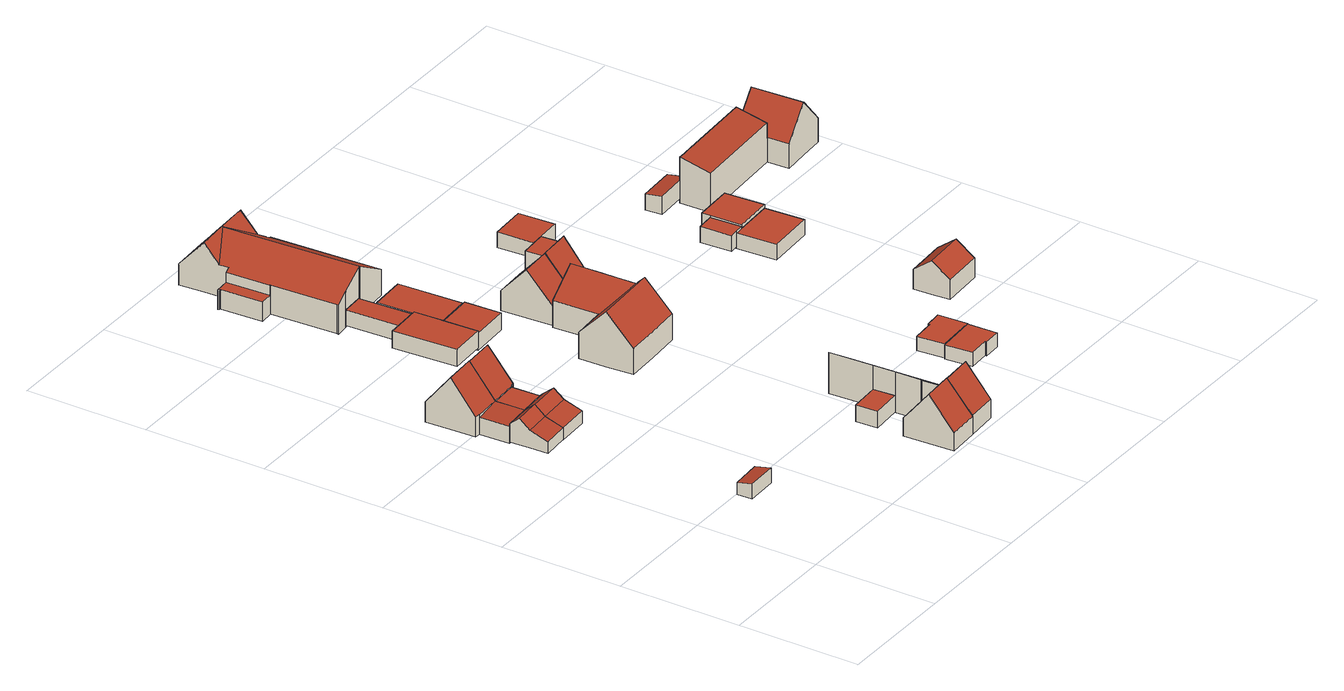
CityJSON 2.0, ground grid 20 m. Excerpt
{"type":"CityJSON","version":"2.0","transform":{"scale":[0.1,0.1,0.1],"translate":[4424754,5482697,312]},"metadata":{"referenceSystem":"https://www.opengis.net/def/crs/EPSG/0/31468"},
"CityObjects":{
"building1":{"type":"Building","attributes":{"StandLK":"2013-10-25","Gemeindeschluessel":"09563000","HoeheGrund":"313.320","HoeheDach":"315.817","NiedrigsteTraufeDesGebaeudes":"315.288","Methode":"1000","function":"1002","roofType":"2100","measuredHeight":2.5},"address":[{"country":"Germany","thoroughfareName":"Zoppoter Straße 30"}],"geometry":[{"type":"Solid","lod":"2","boundaries":[[[[0,1,2,3]],[[0,4,5,1]],[[1,5,6,2]],[[5,4,7,6]],[[4,0,3,7]],[[7,3,2,6]]]],"semantics":{"surfaces":[{"type":"WallSurface"},{"type":"RoofSurface","Flaeche":"13.427","Dachneigung":"78.429","Dachorientierung":"356.882","Z_MAX":"2.496","Z_MAX_ASL":"315.817","Z_MIN":"1.968","Z_MIN_ASL":"315.288"},{"type":"GroundSurface"}],"values":[[0,1,0,0,0,2]]}}]},
"building2":{"type":"Building","attributes":{"StandLK":"2013-10-25","Gemeindeschluessel":"09563000","HoeheGrund":"314.410","HoeheDach":"318.830","NiedrigsteTraufeDesGebaeudes":"316.346","Methode":"2000","function":"1002","roofType":"3100","measuredHeight":4.42},"address":[{"country":"Germany","thoroughfareName":"Hardstraße 123"}],"geometry":[{"type":"Solid","lod":"2","boundaries":[[[[8,9,10,11]],[[12,13,14,15]],[[13,16,17,14]],[[12,15,18,19]],[[16,9,8,17]],[[12,19,20,21,10,9,16,13]],[[22,18,15,14,17,8,11,23]],[[22,23,11,10,21,20,19,18]]]],"semantics":{"surfaces":[{"type":"WallSurface"},{"type":"RoofSurface","Flaeche":"14.072","Dachneigung":"72.415","Dachorientierung":"176.125","Z_MAX":"2.900","Z_MAX_ASL":"317.310","Z_MIN":"1.935","Z_MIN_ASL":"316.346"},{"type":"RoofSurface","Flaeche":"9.953","Dachneigung":"47.492","Dachorientierung":"176.126","Z_MAX":"4.420","Z_MAX_ASL":"318.830","Z_MIN":"2.900","Z_MIN_ASL":"317.310"},{"type":"RoofSurface","Flaeche":"9.676","Dachneigung":"47.490","Dachorientierung":"356.126","Z_MAX":"4.420","Z_MAX_ASL":"318.830","Z_MIN":"2.946","Z_MIN_ASL":"317.356"},{"type":"GroundSurface"}],"values":[[0,1,2,0,3,0,0,4]]}}]},
"building3":{"type":"Building","attributes":{"StandLK":"2013-10-25","Gemeindeschluessel":"09563000","HoeheGrund":"314.230","HoeheDach":"322.766","NiedrigsteTraufeDesGebaeudes":"316.960","Methode":"2000","function":"1001","roofType":"3100","measuredHeight":8.54},"address":[{"country":"Germany","thoroughfareName":"Hardstraße 123"}],"geometry":[{"type":"Solid","lod":"2","boundaries":[[[[24,25,26,27,28,29]],[[9,30,31,32,33]],[[9,33,34,35]],[[36,37,31,38,26,25]],[[36,25,24,39]],[[30,9,35,40]],[[37,32,31]],[[30,40,41,42,43,44,38,31]],[[34,33,32,37,36,39,45]],[[27,44,43,28]],[[38,44,27,26]],[[45,39,24,29,28,43,42,41,40,35,34]]]],"semantics":{"surfaces":[{"type":"WallSurface"},{"type":"RoofSurface","Flaeche":"21.899","Dachneigung":"84.932","Dachorientierung":"266.853","Z_MAX":"3.125","Z_MAX_ASL":"317.355","Z_MIN":"2.730","Z_MIN_ASL":"316.960"},{"type":"RoofSurface","Flaeche":"35.638","Dachneigung":"38.166","Dachorientierung":"176.723","Z_MAX":"8.536","Z_MAX_ASL":"322.766","Z_MIN":"3.163","Z_MIN_ASL":"317.393"},{"type":"RoofSurface","Flaeche":"35.396","Dachneigung":"38.166","Dachorientierung":"356.723","Z_MAX":"8.536","Z_MAX_ASL":"322.766","Z_MIN":"3.227","Z_MIN_ASL":"317.457"},{"type":"GroundSurface"}],"values":[[0,1,0,2,0,0,0,0,0,0,3,4]]}}]},
"building4":{"type":"Building","attributes":{"StandLK":"2013-10-25","Gemeindeschluessel":"09563000","HoeheGrund":"314.340","HoeheDach":"318.749","NiedrigsteTraufeDesGebaeudes":"316.306","Methode":"2000","function":"1002","roofType":"3100","measuredHeight":4.41},"address":[{"country":"Germany","thoroughfareName":"Hardstraße 121"}],"geometry":[{"type":"Solid","lod":"2","boundaries":[[[[46,47,13,12]],[[48,49,50,51,52,9]],[[46,12,53,54]],[[55,53,12,13,48,9,56,57]],[[46,54,58,59,60,50,49,47]],[[51,50,60,61]],[[52,51,61,62]],[[47,49,48,13]],[[9,52,62,56]],[[55,57,56,62,61,60,59,58,54,53]]]],"semantics":{"surfaces":[{"type":"RoofSurface","Flaeche":"17.102","Dachneigung":"72.293","Dachorientierung":"176.708","Z_MAX":"2.930","Z_MAX_ASL":"317.270","Z_MIN":"1.966","Z_MIN_ASL":"316.306"},{"type":"RoofSurface","Flaeche":"11.821","Dachneigung":"49.309","Dachorientierung":"356.708","Z_MAX":"4.409","Z_MAX_ASL":"318.749","Z_MIN":"2.972","Z_MIN_ASL":"317.312"},{"type":"WallSurface"},{"type":"RoofSurface","Flaeche":"12.201","Dachneigung":"49.249","Dachorientierung":"176.708","Z_MAX":"4.409","Z_MAX_ASL":"318.749","Z_MIN":"2.930","Z_MIN_ASL":"317.270"},{"type":"GroundSurface"}],"values":[[0,1,2,2,2,2,2,3,2,4]]}}]},
"building5":{"type":"Building","attributes":{"StandLK":"2013-10-25","Gemeindeschluessel":"09563000","HoeheGrund":"314.520","HoeheDach":"322.748","NiedrigsteTraufeDesGebaeudes":"317.181","Methode":"2000","function":"1001","roofType":"3100","measuredHeight":8.23},"address":[{"country":"Germany","thoroughfareName":"Hardstraße 121"}],"geometry":[{"type":"Solid","lod":"2","boundaries":[[[[63,64,65,66,67,68]],[[69,70,68,67,71,31]],[[72,73,74,75,31,71,44,76,77]],[[67,66,44,71]],[[78,79,80,81,70,69]],[[44,66,65,76]],[[79,78,75,74]],[[79,74,73,80]],[[69,31,75,78]],[[68,70,81,63]],[[80,73,72,77,76,65,64,63,81]]]],"semantics":{"surfaces":[{"type":"WallSurface"},{"type":"RoofSurface","Flaeche":"36.016","Dachneigung":"38.436","Dachorientierung":"176.302","Z_MAX":"8.228","Z_MAX_ASL":"322.748","Z_MIN":"2.904","Z_MIN_ASL":"317.424"},{"type":"RoofSurface","Flaeche":"35.478","Dachneigung":"38.436","Dachorientierung":"356.302","Z_MAX":"8.228","Z_MAX_ASL":"322.748","Z_MIN":"2.967","Z_MIN_ASL":"317.487"},{"type":"RoofSurface","Flaeche":"23.258","Dachneigung":"90.000","Dachorientierung":"-1.000","Z_MAX":"2.661","Z_MAX_ASL":"317.181","Z_MIN":"2.661","Z_MIN_ASL":"317.181"},{"type":"GroundSurface"}],"values":[[0,1,0,2,0,0,3,0,0,0,4]]}}]},
"building6":{"type":"Building","attributes":{"StandLK":"2013-10-25","Gemeindeschluessel":"09563000","HoeheGrund":"312.460","HoeheDach":"320.649","NiedrigsteTraufeDesGebaeudes":"315.536","Methode":"1000","function":"1001","roofType":"3100","measuredHeight":8.19},"address":[{"country":"Germany","thoroughfareName":"Zoppoter Straße 24"}],"geometry":[{"type":"Solid","lod":"2","boundaries":[[[[82,83,84,85,86,87]],[[85,88,89,86]],[[90,91,92,93,94,95]],[[95,94,84,83]],[[95,83,82,90]],[[88,93,92,89]],[[94,93,88,85,84]],[[87,86,89,92,91,90,82]]]],"semantics":{"surfaces":[{"type":"WallSurface"},{"type":"RoofSurface","Flaeche":"34.514","Dachneigung":"39.063","Dachorientierung":"176.832","Z_MAX":"8.189","Z_MAX_ASL":"320.649","Z_MIN":"3.083","Z_MIN_ASL":"315.543"},{"type":"RoofSurface","Flaeche":"34.513","Dachneigung":"39.063","Dachorientierung":"356.832","Z_MAX":"8.189","Z_MAX_ASL":"320.649","Z_MIN":"3.076","Z_MIN_ASL":"315.536"},{"type":"GroundSurface"}],"values":[[0,0,0,1,0,0,2,3]]}}]},
"building7":{"type":"Building","attributes":{"StandLK":"2013-10-25","Gemeindeschluessel":"09563000","HoeheGrund":"314.410","HoeheDach":"317.209","NiedrigsteTraufeDesGebaeudes":"317.209","Methode":"1000","function":"1002","roofType":"1000","measuredHeight":2.8},"address":[{"country":"Germany","thoroughfareName":"Hardstraße 119"}],"geometry":[{"type":"Solid","lod":"2","boundaries":[[[[96,97,98,99]],[[100,101,102,103,98,97]],[[104,105,106,107]],[[105,96,99,106]],[[105,104,108,101,100,97,96]],[[108,104,107,109]],[[101,108,109,102]],[[103,102,109,107,106,99,98]]]],"semantics":{"surfaces":[{"type":"WallSurface"},{"type":"RoofSurface","Flaeche":"63.758","Dachneigung":"90.000","Dachorientierung":"-1.000","Z_MAX":"2.799","Z_MAX_ASL":"317.209","Z_MIN":"2.799","Z_MIN_ASL":"317.209"},{"type":"GroundSurface"}],"values":[[0,0,0,0,1,0,0,2]]}}]},
"building8":{"type":"Building","attributes":{"StandLK":"2013-10-25","Gemeindeschluessel":"09563000","HoeheGrund":"312.620","HoeheDach":"315.330","NiedrigsteTraufeDesGebaeudes":"315.330","Methode":"1000","function":"1002","roofType":"1000","measuredHeight":2.71},"address":[{"country":"Germany","thoroughfareName":"Zoppoter Straße 24"}],"geometry":[{"type":"Solid","lod":"2","boundaries":[[[[110,111,112,113]],[[111,110,114,115]],[[112,111,115,116]],[[110,113,117,114]],[[113,112,116,117]],[[115,114,117,116]]]],"semantics":{"surfaces":[{"type":"RoofSurface","Flaeche":"17.744","Dachneigung":"90.000","Dachorientierung":"-1.000","Z_MAX":"2.710","Z_MAX_ASL":"315.330","Z_MIN":"2.710","Z_MIN_ASL":"315.330"},{"type":"WallSurface"},{"type":"GroundSurface"}],"values":[[0,1,1,1,1,2]]}}]},
"building9":{"type":"Building","attributes":{"StandLK":"2013-10-25","Gemeindeschluessel":"09563000","HoeheGrund":"314.410","HoeheDach":"316.994","NiedrigsteTraufeDesGebaeudes":"316.994","Methode":"1000","function":"1610","roofType":"1000","measuredHeight":2.58},"address":[{"country":"Germany","thoroughfareName":"Fürth"}],"geometry":[{"type":"Solid","lod":"2","boundaries":[[[[102,118,119,120]],[[119,118,121,122]],[[102,120,123,103]],[[120,119,122,123]],[[123,122,121,103]],[[121,118,102,103]]]],"semantics":{"surfaces":[{"type":"WallSurface"},{"type":"RoofSurface","Flaeche":"32.839","Dachneigung":"90.000","Dachorientierung":"-1.000","Z_MAX":"2.584","Z_MAX_ASL":"316.994","Z_MIN":"2.584","Z_MIN_ASL":"316.994"},{"type":"GroundSurface"}],"values":[[0,0,0,1,0,2]]}}]},
"building10":{"type":"Building","attributes":{"StandLK":"2013-10-25","Gemeindeschluessel":"09563000","HoeheGrund":"314.150","HoeheDach":"322.170","NiedrigsteTraufeDesGebaeudes":"317.260","Methode":"2000","function":"1001","roofType":"2100","measuredHeight":8.02},"address":[{"country":"Germany","thoroughfareName":"Hardstraße 119a,119"}],"geometry":[{"type":"Solid","lod":"2","boundaries":[[[[124,125,126,127,128,129,130,131,132,133,134,135,136]],[[137,138,139,140]],[[130,129,141,142,143,144,145,146,147,148,131]],[[149,150,151,152,138,137]],[[125,124,153,154]],[[150,149,155,156]],[[157,158,159,160,134,133,132,161,162,163,164,165]],[[166,146,145,167]],[[131,148,161,132]],[[128,127,168,169]],[[127,126,170,168]],[[161,148,147,146,166,163,162]],[[129,128,169,141]],[[171,153,124,136,151,150,156]],[[136,135,152,151]],[[126,125,154,170]],[[163,166,167,164]],[[149,137,140,155]],[[152,135,134,160,172,139,138]],[[168,170,154,153,171,156,155,140,139,172,160,159,158,157,165,164,167,145,144,143,142,141,169]]]],"semantics":{"surfaces":[{"type":"RoofSurface","Flaeche":"143.388","Dachneigung":"61.784","Dachorientierung":"266.674","Z_MAX":"7.993","Z_MAX_ASL":"322.143","Z_MIN":"4.710","Z_MIN_ASL":"318.860"},{"type":"WallSurface"},{"type":"RoofSurface","Flaeche":"15.301","Dachneigung":"90.000","Dachorientierung":"-1.000","Z_MAX":"3.110","Z_MAX_ASL":"317.260","Z_MIN":"3.110","Z_MIN_ASL":"317.260"},{"type":"RoofSurface","Flaeche":"10.252","Dachneigung":"40.964","Dachorientierung":"176.666","Z_MAX":"8.020","Z_MAX_ASL":"322.170","Z_MIN":"5.138","Z_MIN_ASL":"319.288"},{"type":"RoofSurface","Flaeche":"32.848","Dachneigung":"40.963","Dachorientierung":"356.666","Z_MAX":"8.020","Z_MAX_ASL":"322.170","Z_MIN":"3.361","Z_MIN_ASL":"317.511"},{"type":"GroundSurface"}],"values":[[0,1,1,2,1,1,1,1,3,1,1,4,1,1,1,1,1,1,1,5]]}}]},
"building11":{"type":"Building","attributes":{"StandLK":"2013-10-25","Gemeindeschluessel":"09563000","HoeheGrund":"314.030","HoeheDach":"316.820","NiedrigsteTraufeDesGebaeudes":"316.820","Methode":"1000","function":"1002","roofType":"1000","measuredHeight":2.79},"address":[{"country":"Germany","thoroughfareName":"Hardstraße 115"}],"geometry":[{"type":"Solid","lod":"2","boundaries":[[[[173,174,175,176]],[[177,173,176,178]],[[174,179,180,175]],[[177,181,179,174,173]],[[179,181,182,180]],[[181,177,178,182]],[[180,182,178,176,175]]]],"semantics":{"surfaces":[{"type":"WallSurface"},{"type":"RoofSurface","Flaeche":"39.058","Dachneigung":"90.000","Dachorientierung":"-1.000","Z_MAX":"2.790","Z_MAX_ASL":"316.820","Z_MIN":"2.790","Z_MIN_ASL":"316.820"},{"type":"GroundSurface"}],"values":[[0,0,0,1,0,0,2]]}}]},
"building12":{"type":"Building","attributes":{"StandLK":"2013-10-25","Gemeindeschluessel":"09563000","HoeheGrund":"312.530","HoeheDach":"320.560","NiedrigsteTraufeDesGebaeudes":"315.543","Methode":"2000","function":"1001","roofType":"2100","measuredHeight":8.03},"address":[{"country":"Germany","thoroughfareName":"Zoppoter Straße 22"}],"geometry":[{"type":"Solid","lod":"2","boundaries":[[[[183,184,185,186]],[[184,187,188,185]],[[189,190,191,188,187,192,193,194]],[[195,196,197,198]],[[195,199,200,201,192,187,184,183,202,196]],[[196,202,203,197]],[[200,199,89,92]],[[194,193,204,205]],[[202,183,186,203]],[[194,205,90,189]],[[193,192,201,204]],[[206,90,205,204,201,200,92,207]],[[199,195,198,89]],[[206,207,92,89,198,197,203,186,185,188,191,190,189,90]]]],"semantics":{"surfaces":[{"type":"WallSurface"},{"type":"RoofSurface","Flaeche":"103.533","Dachneigung":"56.499","Dachorientierung":"86.759","Z_MAX":"6.648","Z_MAX_ASL":"319.178","Z_MIN":"3.013","Z_MIN_ASL":"315.543"},{"type":"RoofSurface","Flaeche":"34.128","Dachneigung":"39.555","Dachorientierung":"176.844","Z_MAX":"8.030","Z_MAX_ASL":"320.560","Z_MIN":"3.041","Z_MIN_ASL":"315.571"},{"type":"RoofSurface","Flaeche":"22.382","Dachneigung":"39.555","Dachorientierung":"356.844","Z_MAX":"8.030","Z_MAX_ASL":"320.560","Z_MIN":"3.013","Z_MIN_ASL":"315.543"},{"type":"GroundSurface"}],"values":[[0,0,0,0,1,0,0,2,0,0,3,0,0,4]]}}]},
"building13":{"type":"Building","attributes":{"StandLK":"2013-10-25","Gemeindeschluessel":"09563000","HoeheGrund":"313.980","HoeheDach":"316.871","NiedrigsteTraufeDesGebaeudes":"316.871","Methode":"1000","function":"1002","roofType":"1000","measuredHeight":2.89},"address":[{"country":"Germany","thoroughfareName":"Hardstraße 117"}],"geometry":[{"type":"Solid","lod":"2","boundaries":[[[[208,209,210,211]],[[212,213,175,180]],[[213,214,215,175]],[[214,208,211,215]],[[213,212,209,208,214]],[[209,212,180,210]],[[210,180,175,215,211]]]],"semantics":{"surfaces":[{"type":"WallSurface"},{"type":"RoofSurface","Flaeche":"63.677","Dachneigung":"90.000","Dachorientierung":"-1.000","Z_MAX":"2.891","Z_MAX_ASL":"316.871","Z_MIN":"2.891","Z_MIN_ASL":"316.871"},{"type":"GroundSurface"}],"values":[[0,0,0,0,1,0,2]]}}]},
"building14":{"type":"Building","attributes":{"StandLK":"2013-10-25","Gemeindeschluessel":"09563000","HoeheGrund":"313.710","HoeheDach":"322.710","NiedrigsteTraufeDesGebaeudes":"318.022","Methode":"1000","function":"1001","roofType":"3100","measuredHeight":9},"address":[{"country":"Germany","thoroughfareName":"Hardstraße 115"}],"geometry":[{"type":"Solid","lod":"2","boundaries":[[[[216,217,218,219,220,221]],[[222,223,224,225]],[[226,227,228,229,218,217]],[[230,231,232,233,234,235,236,237]],[[219,218,229,238,239,231,230,237,220]],[[232,231,239,240,241,242,243,223,222,244]],[[233,232,244,222,225,245]],[[240,246,247,248,242,241]],[[249,246,240,239,238,250]],[[238,229,228,250]],[[251,221,220,237,236,252]],[[223,243,253,224]],[[254,226,217,216,221,251]],[[243,242,248,253]],[[251,252,236,235,234,233,245,225,224,253,248,247,246,249,250,228,227,226,254]]]],"semantics":{"surfaces":[{"type":"RoofSurface","Flaeche":"71.797","Dachneigung":"43.894","Dachorientierung":"176.780","Z_MAX":"9.000","Z_MAX_ASL":"322.710","Z_MIN":"4.312","Z_MIN_ASL":"318.022"},{"type":"WallSurface"},{"type":"RoofSurface","Flaeche":"58.817","Dachneigung":"43.894","Dachorientierung":"356.780","Z_MAX":"9.000","Z_MAX_ASL":"322.710","Z_MIN":"4.312","Z_MIN_ASL":"318.022"},{"type":"RoofSurface","Flaeche":"56.714","Dachneigung":"57.590","Dachorientierung":"267.262","Z_MAX":"7.703","Z_MAX_ASL":"321.413","Z_MIN":"4.312","Z_MIN_ASL":"318.022"},{"type":"GroundSurface"}],"values":[[0,1,1,1,2,3,1,1,1,1,1,1,1,1,4]]}}]},
"building15":{"type":"Building","attributes":{"StandLK":"2013-10-25","Gemeindeschluessel":"09563000","HoeheGrund":"314.060","HoeheDach":"322.110","NiedrigsteTraufeDesGebaeudes":"317.478","Methode":"2000","function":"1001","roofType":"2100","measuredHeight":8.05},"address":[{"country":"Germany","thoroughfareName":"Hardstraße 117"}],"geometry":[{"type":"Solid","lod":"2","boundaries":[[[[143,255,141,129,256,131,257,258,145,259]],[[260,261,262,263]],[[129,264,261,260,265,266,131,256]],[[267,268,258,257]],[[261,264,269,262]],[[258,268,270,145]],[[265,260,263,271,272,273,270,268,267,266]],[[266,267,257,131]],[[264,129,141,269]],[[255,143,259,145,270,273,272,271,263,262,269,141]]]],"semantics":{"surfaces":[{"type":"WallSurface"},{"type":"RoofSurface","Flaeche":"149.898","Dachneigung":"59.368","Dachorientierung":"86.631","Z_MAX":"8.026","Z_MAX_ASL":"322.086","Z_MIN":"4.296","Z_MIN_ASL":"318.356"},{"type":"RoofSurface","Flaeche":"32.159","Dachneigung":"40.704","Dachorientierung":"356.987","Z_MAX":"8.050","Z_MAX_ASL":"322.110","Z_MIN":"3.418","Z_MIN_ASL":"317.478"},{"type":"RoofSurface","Flaeche":"11.178","Dachneigung":"40.704","Dachorientierung":"176.987","Z_MAX":"8.050","Z_MAX_ASL":"322.110","Z_MIN":"4.880","Z_MIN_ASL":"318.940"},{"type":"GroundSurface"}],"values":[[0,0,1,2,0,0,0,3,0,4]]}}]},
"building16":{"type":"Building","attributes":{"StandLK":"2013-10-25","Gemeindeschluessel":"09563000","HoeheGrund":"313.960","HoeheDach":"321.891","NiedrigsteTraufeDesGebaeudes":"317.227","Methode":"1000","function":"1002","roofType":"3100","measuredHeight":7.93},"address":[{"country":"Germany","thoroughfareName":"Hardstraße 115"}],"geometry":[{"type":"Solid","lod":"2","boundaries":[[[[274,275,276,277,278,279]],[[280,277,276,281]],[[279,282,283,274]],[[279,278,284,282]],[[278,277,280,284]],[[283,282,284,280,281,285]],[[285,281,276,275,274,283]]]],"semantics":{"surfaces":[{"type":"WallSurface"},{"type":"RoofSurface","Flaeche":"32.763","Dachneigung":"41.810","Dachorientierung":"176.506","Z_MAX":"7.931","Z_MAX_ASL":"321.891","Z_MIN":"3.279","Z_MIN_ASL":"317.239"},{"type":"RoofSurface","Flaeche":"32.767","Dachneigung":"41.810","Dachorientierung":"356.506","Z_MAX":"7.931","Z_MAX_ASL":"321.891","Z_MIN":"3.267","Z_MIN_ASL":"317.227"},{"type":"GroundSurface"}],"values":[[0,0,0,1,2,0,3]]}}]},
"building17":{"type":"Building","attributes":{"StandLK":"2013-10-25","Gemeindeschluessel":"09563000","HoeheGrund":"313.750","HoeheDach":"316.523","NiedrigsteTraufeDesGebaeudes":"316.523","Methode":"1000","function":"1002","roofType":"1000","measuredHeight":2.77},"address":[{"country":"Germany","thoroughfareName":"Hardstraße 113"}],"geometry":[{"type":"Solid","lod":"2","boundaries":[[[[286,287,288,289]],[[287,290,291,288]],[[290,287,286,292,293,294,295,296,297]],[[293,292,298,299]],[[294,293,299,300]],[[292,286,289,298]],[[290,297,301,291]],[[297,296,302,301]],[[295,294,300,303]],[[296,295,303,302]],[[303,300,299,298,289,288,291,301,302]]]],"semantics":{"surfaces":[{"type":"WallSurface"},{"type":"RoofSurface","Flaeche":"25.362","Dachneigung":"90.000","Dachorientierung":"-1.000","Z_MAX":"2.773","Z_MAX_ASL":"316.523","Z_MIN":"2.773","Z_MIN_ASL":"316.523"},{"type":"GroundSurface"}],"values":[[0,0,1,0,0,0,0,0,0,0,2]]}}]},
"building18":{"type":"Building","attributes":{"StandLK":"2013-10-25","Gemeindeschluessel":"09563000","HoeheGrund":"313.900","HoeheDach":"321.978","NiedrigsteTraufeDesGebaeudes":"316.646","Methode":"2000","function":"1001","roofType":"3100","measuredHeight":8.08},"address":[{"country":"Germany","thoroughfareName":"Hardstraße 113"}],"geometry":[{"type":"Solid","lod":"2","boundaries":[[[[304,305,306,307,308,309]],[[310,311,312,313,314,315]],[[316,317,318,319,320,321,322]],[[315,319,318,310]],[[307,323,324,308]],[[320,305,304,321]],[[320,319,315,314,325,326,306,305]],[[311,317,316,312]],[[311,310,318,317]],[[327,328,324,323,326,325]],[[326,323,307,306]],[[325,314,313,327]],[[312,316,322,321,304,309,308,324,328,327,313]]]],"semantics":{"surfaces":[{"type":"WallSurface"},{"type":"RoofSurface","Flaeche":"35.245","Dachneigung":"38.452","Dachorientierung":"176.832","Z_MAX":"8.078","Z_MAX_ASL":"321.978","Z_MIN":"2.788","Z_MIN_ASL":"316.688"},{"type":"RoofSurface","Flaeche":"16.303","Dachneigung":"90.000","Dachorientierung":"-1.000","Z_MAX":"2.746","Z_MAX_ASL":"316.646","Z_MIN":"2.746","Z_MIN_ASL":"316.646"},{"type":"RoofSurface","Flaeche":"35.032","Dachneigung":"38.451","Dachorientierung":"356.832","Z_MAX":"8.078","Z_MAX_ASL":"321.978","Z_MIN":"2.851","Z_MIN_ASL":"316.751"},{"type":"GroundSurface"}],"values":[[0,0,0,0,0,0,1,0,2,0,3,0,4]]}}]},
"building19":{"type":"Building","attributes":{"StandLK":"2013-10-25","Gemeindeschluessel":"09563000","HoeheGrund":"312.450","HoeheDach":"314.713","NiedrigsteTraufeDesGebaeudes":"314.713","Methode":"1000","function":"1002","roofType":"1000","measuredHeight":2.26},"address":[{"country":"Germany","thoroughfareName":"Zoppoter Straße 12"}],"geometry":[{"type":"Solid","lod":"2","boundaries":[[[[329,330,331,332,333,334]],[[334,333,335,336]],[[331,330,337,338]],[[329,334,336,339]],[[333,332,340,335]],[[332,331,338,340]],[[330,329,339,337]],[[340,338,337,339,336,335]]]],"semantics":{"surfaces":[{"type":"RoofSurface","Flaeche":"30.734","Dachneigung":"90.000","Dachorientierung":"-1.000","Z_MAX":"2.263","Z_MAX_ASL":"314.713","Z_MIN":"2.263","Z_MIN_ASL":"314.713"},{"type":"WallSurface"},{"type":"GroundSurface"}],"values":[[0,1,1,1,1,1,1,2]]}}]},
"building20":{"type":"Building","attributes":{"StandLK":"2013-10-25","Gemeindeschluessel":"09563000","HoeheGrund":"312.520","HoeheDach":"314.760","NiedrigsteTraufeDesGebaeudes":"314.760","Methode":"1000","function":"1002","roofType":"1000","measuredHeight":2.24},"address":[{"country":"Germany","thoroughfareName":"Zoppoter Straße 10"}],"geometry":[{"type":"Solid","lod":"2","boundaries":[[[[341,342,343,344,345,346]],[[346,345,347,348]],[[344,343,349,350]],[[342,341,351,352]],[[341,346,348,351]],[[345,344,350,347]],[[343,342,352,349]],[[350,349,352,351,348,347]]]],"semantics":{"surfaces":[{"type":"RoofSurface","Flaeche":"30.613","Dachneigung":"90.000","Dachorientierung":"-1.000","Z_MAX":"2.240","Z_MAX_ASL":"314.760","Z_MIN":"2.240","Z_MIN_ASL":"314.760"},{"type":"WallSurface"},{"type":"GroundSurface"}],"values":[[0,1,1,1,1,1,1,2]]}}]},
"building21":{"type":"Building","attributes":{"StandLK":"2013-10-25","Gemeindeschluessel":"09563000","HoeheGrund":"313.790","HoeheDach":"316.761","NiedrigsteTraufeDesGebaeudes":"316.761","Methode":"1000","function":"1002","roofType":"1000","measuredHeight":2.97},"address":[{"country":"Germany","thoroughfareName":"Hardstraße 113"}],"geometry":[{"type":"Solid","lod":"2","boundaries":[[[[353,354,355,356]],[[357,353,356,358]],[[354,359,360,355]],[[359,354,353,357]],[[359,357,358,360]],[[355,360,358,356]]]],"semantics":{"surfaces":[{"type":"WallSurface"},{"type":"RoofSurface","Flaeche":"13.421","Dachneigung":"90.000","Dachorientierung":"-1.000","Z_MAX":"2.971","Z_MAX_ASL":"316.761","Z_MIN":"2.971","Z_MIN_ASL":"316.761"},{"type":"GroundSurface"}],"values":[[0,0,0,1,0,2]]}}]},
"building22":{"type":"Building","attributes":{"StandLK":"2013-10-25","Gemeindeschluessel":"09563000","HoeheGrund":"313.640","HoeheDach":"316.136","NiedrigsteTraufeDesGebaeudes":"316.136","Methode":"1000","function":"1002","roofType":"1000","measuredHeight":2.5},"address":[{"country":"Germany","thoroughfareName":"Hardstraße 111"}],"geometry":[{"type":"Solid","lod":"2","boundaries":[[[[361,362,363,364]],[[361,364,365,366]],[[364,363,367,365]],[[363,362,368,367]],[[362,361,366,368]],[[368,366,365,367]]]],"semantics":{"surfaces":[{"type":"RoofSurface","Flaeche":"35.878","Dachneigung":"90.000","Dachorientierung":"-1.000","Z_MAX":"2.495","Z_MAX_ASL":"316.136","Z_MIN":"2.495","Z_MIN_ASL":"316.136"},{"type":"WallSurface"},{"type":"GroundSurface"}],"values":[[0,1,1,1,1,2]]}}]},
"building23":{"type":"Building","attributes":{"StandLK":"2013-10-25","Gemeindeschluessel":"09563000","HoeheGrund":"312.350","HoeheDach":"317.897","NiedrigsteTraufeDesGebaeudes":"315.599","Methode":"1000","function":"1002","roofType":"3100","measuredHeight":5.55},"address":[{"country":"Germany","thoroughfareName":"Zoppoter Straße 10"}],"geometry":[{"type":"Solid","lod":"2","boundaries":[[[[369,370,371,372]],[[371,370,373,374]],[[375,376,372,371,374,377]],[[378,379,373,370,369,380]],[[380,369,372,376]],[[380,376,375,378]],[[377,374,373,379,378,375]]]],"semantics":{"surfaces":[{"type":"RoofSurface","Flaeche":"26.679","Dachneigung":"52.936","Dachorientierung":"356.811","Z_MAX":"5.547","Z_MAX_ASL":"317.897","Z_MIN":"3.253","Z_MIN_ASL":"315.603"},{"type":"WallSurface"},{"type":"RoofSurface","Flaeche":"26.658","Dachneigung":"52.935","Dachorientierung":"176.811","Z_MAX":"5.547","Z_MAX_ASL":"317.897","Z_MIN":"3.249","Z_MIN_ASL":"315.599"},{"type":"GroundSurface"}],"values":[[0,1,1,1,2,1,3]]}}]},
"building24":{"type":"Building","attributes":{"StandLK":"2013-10-25","Gemeindeschluessel":"09563000","HoeheGrund":"313.110","HoeheDach":"315.730","NiedrigsteTraufeDesGebaeudes":"315.730","Methode":"1000","function":"1002","roofType":"1000","measuredHeight":2.62},"address":[{"country":"Germany","thoroughfareName":"Zoppoter Straße 4"}],"geometry":[{"type":"Solid","lod":"2","boundaries":[[[[381,382,383,384,385]],[[384,383,386,387]],[[381,385,388,389]],[[383,382,390,386]],[[385,384,387,388]],[[382,381,389,390]],[[386,390,389,388,387]]]],"semantics":{"surfaces":[{"type":"RoofSurface","Flaeche":"14.855","Dachneigung":"90.000","Dachorientierung":"-1.000","Z_MAX":"2.620","Z_MAX_ASL":"315.730","Z_MIN":"2.620","Z_MIN_ASL":"315.730"},{"type":"WallSurface"},{"type":"GroundSurface"}],"values":[[0,1,1,1,1,1,2]]}}]},
"building25":{"type":"Building","attributes":{"StandLK":"2013-10-25","Gemeindeschluessel":"09563000","HoeheGrund":"312.910","HoeheDach":"315.355","NiedrigsteTraufeDesGebaeudes":"315.355","Methode":"1000","function":"1002","roofType":"1000","measuredHeight":2.44},"address":[{"country":"Germany","thoroughfareName":"Zoppoter Straße 6"}],"geometry":[{"type":"Solid","lod":"2","boundaries":[[[[391,392,393,394]],[[395,391,394,396]],[[392,397,398,393]],[[397,399,400,398]],[[399,395,396,400]],[[399,397,392,391,395]],[[393,398,400,396,394]]]],"semantics":{"surfaces":[{"type":"WallSurface"},{"type":"RoofSurface","Flaeche":"52.368","Dachneigung":"90.000","Dachorientierung":"-1.000","Z_MAX":"2.445","Z_MAX_ASL":"315.355","Z_MIN":"2.445","Z_MIN_ASL":"315.355"},{"type":"GroundSurface"}],"values":[[0,0,0,0,0,1,2]]}}]},
"building26":{"type":"Building","attributes":{"StandLK":"2013-10-25","Gemeindeschluessel":"09563000","HoeheGrund":"313.040","HoeheDach":"315.983","NiedrigsteTraufeDesGebaeudes":"315.983","Methode":"1000","function":"1002","roofType":"1000","measuredHeight":2.94},"address":[{"country":"Germany","thoroughfareName":"Zoppoter Straße 4"}],"geometry":[{"type":"Solid","lod":"2","boundaries":[[[[401,402,403,404]],[[402,405,406,403]],[[407,401,404,408]],[[405,409,410,406]],[[407,409,405,402,401]],[[409,407,408,410]],[[406,410,408,404,403]]]],"semantics":{"surfaces":[{"type":"WallSurface"},{"type":"RoofSurface","Flaeche":"42.179","Dachneigung":"90.000","Dachorientierung":"-1.000","Z_MAX":"2.943","Z_MAX_ASL":"315.983","Z_MIN":"2.943","Z_MIN_ASL":"315.983"},{"type":"GroundSurface"}],"values":[[0,0,0,0,1,0,2]]}}]},
"building27":{"type":"Building","attributes":{"StandLK":"2013-10-25","Gemeindeschluessel":"09563000","HoeheGrund":"313.280","HoeheDach":"316.324","NiedrigsteTraufeDesGebaeudes":"315.876","Methode":"1000","function":"1002","roofType":"1000","measuredHeight":3.04},"address":[{"country":"Germany","thoroughfareName":"Zoppoter Straße 2"}],"geometry":[{"type":"Solid","lod":"2","boundaries":[[[[411,412,413,414,415]],[[414,413,416,417]],[[411,415,418,419]],[[415,414,417,418]],[[412,411,419,420]],[[413,412,420,416]],[[416,420,419,418,417]]]],"semantics":{"surfaces":[{"type":"RoofSurface","Flaeche":"17.624","Dachneigung":"80.817","Dachorientierung":"357.265","Z_MAX":"3.044","Z_MAX_ASL":"316.324","Z_MIN":"2.596","Z_MIN_ASL":"315.876"},{"type":"WallSurface"},{"type":"GroundSurface"}],"values":[[0,1,1,1,1,1,2]]}}]},
"building28":{"type":"Building","attributes":{"StandLK":"2013-10-25","Gemeindeschluessel":"09563000","HoeheGrund":"312.610","HoeheDach":"321.340","NiedrigsteTraufeDesGebaeudes":"316.500","Methode":"2000","function":"1001","roofType":"2100","measuredHeight":8.73},"address":[{"country":"Germany","thoroughfareName":"Zoppoter Straße 4"}],"geometry":[{"type":"Solid","lod":"2","boundaries":[[[[421,422,423,424]],[[425,426,427,428]],[[421,424,429,430,431,432,433]],[[434,435,436,437]],[[438,439,423,422,440,441]],[[440,434,437,441]],[[442,439,438,443]],[[439,442,444,445,429,424,423]],[[426,425,445,444]],[[446,427,426,444,442,443]],[[445,425,428,447,430,429]],[[422,421,433,435,434,440]],[[435,433,432,436]],[[443,438,441,437,436,432,431,430,447,428,427,446]]]],"semantics":{"surfaces":[{"type":"WallSurface"},{"type":"RoofSurface","Flaeche":"54.693","Dachneigung":"41.022","Dachorientierung":"267.114","Z_MAX":"8.730","Z_MAX_ASL":"321.340","Z_MIN":"3.890","Z_MIN_ASL":"316.500"},{"type":"RoofSurface","Flaeche":"54.227","Dachneigung":"41.022","Dachorientierung":"87.114","Z_MAX":"8.730","Z_MAX_ASL":"321.340","Z_MIN":"3.948","Z_MIN_ASL":"316.558"},{"type":"RoofSurface","Flaeche":"83.267","Dachneigung":"77.120","Dachorientierung":"177.068","Z_MAX":"7.568","Z_MAX_ASL":"320.178","Z_MIN":"6.411","Z_MIN_ASL":"319.021"},{"type":"GroundSurface"}],"values":[[0,0,0,0,0,0,0,1,2,0,0,3,0,4]]}}]}
},
"vertices":[
[144,168,38],[92,166,38],[92,166,13],[144,168,13],[142,194,33],[91,191,33],[91,191,13],[142,194,13],
[23,530,54],[67,533,54],[67,533,24],[23,530,24],[70,470,43],[69,500,53],[25,497,53],[26,467,43],[68,517,68],[24,514,68],[26,467,24],[70,470,24],[69,500,24],[68,517,24],[25,497,24],[24,514,24],
[12,580,22],[12,580,55],[10,621,108],[8,663,55],[8,663,22],[10,621,22],[67,534,54],[65,582,54],[20,579,50],[23,530,50],[23,530,22],[67,533,22],[20,580,55],[20,579,54],[62,624,108],[20,580,22],[67,534,22],[65,582,22],[62,624,22],[60,666,22],[60,666,55],[20,579,22],
[124,473,43],[123,503,53],[68,517,67],[122,520,67],[121,537,53],[115,537,53],[67,534,53],[70,470,23],[124,473,23],[69,500,23],[67,533,23],[68,517,23],[123,503,23],[122,520,23],[121,537,23],[115,537,23],[67,534,23],
[118,586,25],[115,627,25],[113,669,25],[113,669,55],[115,627,107],[118,586,55],[113,585,54],[113,585,55],[62,624,107],[65,582,25],[67,534,25],[67,534,52],[65,582,52],[60,666,25],[62,624,25],[113,585,52],[115,537,52],[115,537,25],[113,585,25],
[370,5,5],[370,5,35],[368,47,86],[366,88,35],[366,88,5],[368,47,5],[417,91,35],[417,91,5],[423,8,5],[420,50,5],[418,91,5],[418,91,35],[420,50,86],[423,8,35],
[158,706,52],[152,811,52],[152,811,24],[158,706,24],[172,812,52],[210,814,52],[210,814,24],[172,812,24],[215,769,52],[218,709,52],[218,709,24],[215,769,24],[213,814,52],[213,814,24],
[414,133,33],[412,169,33],[362,166,33],[364,130,33],[414,133,6],[412,169,6],[362,166,6],[364,130,6],
[205,902,24],[205,902,50],[210,814,50],[168,900,24],[168,900,50],[172,812,50],
[141,1010,69],[147,902,69],[147,898,69],[168,900,80],[205,902,100],[208,902,101],[196,1097,101],[195,1125,101],[143,1097,73],[143,1094,73],[144,1082,73],[136,1081,69],[140,1009,69],[113,1077,53],[112,1080,53],[112,1080,21],[113,1077,21],[208,902,21],[196,1097,21],[195,1125,21],[193,1154,21],[192,1165,21],[192,1165,56],[193,1154,69],[195,1125,102],[115,1077,53],[119,1008,53],[140,1009,53],[136,1081,53],[141,1010,21],[147,902,21],[115,1077,21],[119,1008,21],[142,1122,21],[143,1097,21],[143,1094,21],[144,1082,21],[142,1122,102],[140,1151,69],[139,1163,55],[139,1163,21],[140,1151,21],[192,1166,55],[192,1166,21],[168,900,21],[205,902,21],[147,898,21],[140,1009,21],[136,1081,21],
[218,709,48],[215,769,48],[215,769,20],[218,709,20],[283,712,48],[283,712,20],[275,772,48],[275,772,20],[280,772,48],[280,772,20],
[460,244,37],[468,94,37],[468,94,5],[460,244,5],[471,95,35],[471,95,5],[475,11,5],[473,52,5],[471,94,5],[471,94,35],[473,52,86],[475,11,36],[414,133,72],[412,169,72],[412,169,5],[414,133,5],[417,91,71],[418,91,70],[420,62,70],[408,241,72],[408,241,5],[420,49,86],[423,8,36],[420,49,5],[420,62,5],
[210,875,49],[270,878,49],[270,878,20],[210,875,20],[275,772,49],[215,769,49],[213,814,49],[213,814,20],
[340,493,60],[395,496,60],[392,541,107],[337,538,107],[282,535,107],[285,490,60],[333,658,61],[385,662,94],[385,662,17],[333,658,17],[395,496,17],[392,541,17],[392,552,17],[392,552,96],[335,583,60],[336,583,60],[337,583,61],[337,583,17],[336,583,17],[335,583,17],[280,580,17],[280,580,60],[391,552,96],[390,554,94],[390,565,94],[389,587,94],[388,610,94],[386,662,94],[337,584,61],[337,584,17],[390,565,17],[389,587,17],[388,610,17],[390,554,17],[391,552,17],[285,490,17],[282,535,17],[386,662,17],[340,493,17],
[197,1086,21],[197,1086,101],[195,1126,101],[192,1165,55],[195,1126,21],[250,1085,69],[260,1086,64],[260,1086,21],[250,1085,21],[270,906,64],[250,1088,69],[249,1101,69],[248,1129,101],[245,1168,55],[270,906,21],[245,1168,21],[250,1088,21],[249,1101,21],[248,1129,21],
[385,662,20],[383,703,20],[381,745,20],[381,745,52],[383,703,99],[385,662,52],[328,742,52],[328,742,20],[333,658,52],[333,658,20],[331,700,99],[331,700,20],
[417,553,45],[392,552,45],[392,552,18],[417,553,18],[391,552,45],[391,552,18],[416,575,45],[442,576,45],[440,614,45],[420,612,45],[388,610,45],[390,565,45],[416,575,18],[442,576,18],[440,614,18],[390,565,18],[388,610,18],[420,612,18],
[385,662,19],[385,662,47],[383,703,100],[381,745,48],[381,745,19],[383,703,19],[418,663,46],[420,612,46],[420,612,19],[418,663,19],[418,663,48],[418,663,47],[388,610,19],[388,610,46],[386,661,46],[386,661,47],[386,662,47],[386,662,19],[386,661,19],[433,747,48],[433,747,19],[438,665,48],[436,706,100],[438,665,19],[436,706,19],
[618,113,27],[618,110,27],[647,111,27],[645,160,27],[579,156,27],[582,111,27],[579,156,4],[582,111,4],[618,110,4],[647,111,4],[618,113,4],[645,160,4],
[645,160,28],[642,208,28],[613,206,28],[613,203,28],[576,201,28],[579,156,28],[576,201,5],[579,156,5],[613,206,5],[613,203,5],[645,160,5],[642,208,5],
[446,777,48],[492,780,48],[492,780,18],[446,777,18],[448,748,48],[448,748,18],[494,752,48],[494,752,18],
[541,788,41],[538,848,41],[478,845,41],[481,785,41],[481,785,16],[541,788,16],[478,845,16],[538,848,16],
[789,272,59],[787,302,36],[717,298,36],[719,268,59],[787,302,4],[717,298,4],[721,238,4],[721,238,36],[719,268,4],[791,242,4],[789,272,4],[791,242,36],
[669,565,37],[684,566,37],[681,617,37],[652,615,37],[655,564,37],[681,617,11],[652,615,11],[655,564,11],[669,565,11],[684,566,11],
[669,565,34],[684,566,34],[684,566,9],[669,565,9],[673,500,34],[673,500,9],[749,569,34],[749,569,9],[753,504,34],[753,504,9],
[681,617,40],[681,631,40],[681,631,10],[681,617,10],[745,634,40],[745,634,10],[684,566,40],[684,566,10],[749,569,40],[749,569,10],
[735,703,43],[748,703,43],[746,731,39],[683,728,39],[685,700,43],[746,731,13],[683,728,13],[685,700,13],[735,703,13],[748,703,13],
[895,711,82],[898,661,70],[898,661,45],[895,711,45],[979,715,46],[983,630,46],[983,630,6],[979,715,6],[899,711,49],[899,711,6],[895,711,6],[765,704,6],[765,704,82],[735,703,82],[748,703,82],[748,703,6],[735,703,6],[898,661,6],[898,661,46],[737,652,70],[737,652,6],[900,625,46],[900,625,6],[942,628,93],[937,713,93],[942,628,6],[937,713,6]
]}
